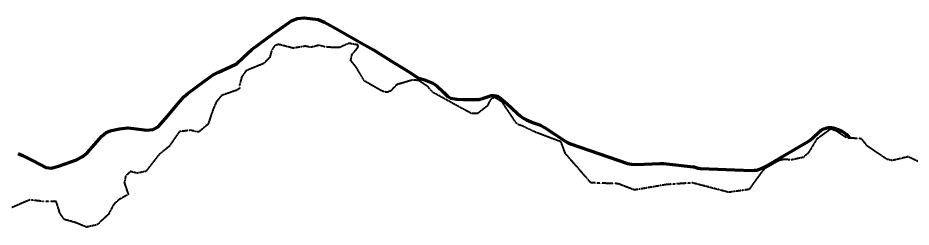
# Model space of a CAD drawing. Header units: feet. Extents: x -383819 to -15998, y -152022 to 104900.
# Drawn here: x -214198 to -160666, y -129849 to -117312 of the extents above; entities that cross this region are included whole.
import ezdxf

# ---------------------------------------------------------------- set-up
doc = ezdxf.new("R2010")
doc.units = ezdxf.units.FT
doc.linetypes.add('LONG_DASH_SHORT_DASH', pattern=[9.9, 6, -1.2, 1.5, -1.2])
doc.layers.add('11', color=7, linetype='LONG_DASH_SHORT_DASH', lineweight=40)
doc.layers.add('59', color=7, linetype='Continuous', lineweight=200)

msp = doc.modelspace()

# ---------------------------------------------------------------- linework, layer by layer
at = {"layer": '11'}
for points in [[(-183278.8, -124123.56), (-183904.98, -123814.56), (-184230.95, -123694.39), (-184333.89, -123608.56), (-185174.54, -122355.38), (-185620.6, -122080.72), (-185826.47, -122166.55), (-185963.72, -122372.55), (-186049.5, -122578.55), (-186649.97, -123042.06), (-187010.25, -123042.06), (-187524.93, -122767.39), (-189309.17, -121788.88), (-189635.14, -121428.38), (-190166.98, -121067.88), (-190544.41, -121033.54), (-191110.57, -121205.21), (-191488, -121308.21), (-191848.28, -121685.88), (-192054.16, -121771.71), (-192260.03, -121737.38), (-192431.59, -121668.71), (-193443.8, -121085.04), (-193924.18, -120261.04), (-194250.14, -119866.2), (-194164.36, -119488.53), (-193821.24, -119093.7), (-193804.08, -118939.2), (-194353.08, -118836.2), (-194902.08, -119076.53), (-195262.36, -119093.7), (-195845.67, -119042.2), (-196154.48, -118956.36), (-196634.85, -119076.53), (-196977.97, -119007.86), (-197698.53, -119128.03), (-198556.34, -118904.86), (-198796.52, -118956.36), (-198985.24, -119248.2), (-199105.34, -119677.37), (-199448.46, -120037.87), (-200529.3, -120484.21), (-200786.64, -120861.88), (-200906.73, -121308.21), (-200923.89, -121548.55), (-201095.45, -121651.55), (-201987.57, -121960.55), (-202313.54, -122355.38), (-202536.57, -122887.55), (-202793.91, -123677.23), (-203360.05, -124149.32), (-203874.73, -124046.32), (-204526.67, -124132.15), (-205127.13, -125007.66), (-205727.6, -125488.33), (-206516.78, -126501.17), (-207031.47, -126621.33), (-207443.21, -126518.33), (-207734.87, -126775.83), (-207820.65, -127187.84), (-207580.46, -127891.68), (-208163.77, -128217.84), (-208455.43, -128492.51), (-208781.4, -129093.35), (-209450.49, -129711.35), (-210085.26, -129848.69), (-210754.35, -129574.02), (-211423.44, -129385.19), (-211680.79, -129007.52), (-211899.52, -128303.68), (-212723.01, -128303.68), (-213495.04, -128217.84), (-214558.72, -128681.35)], [(-158929.96, -126526.91), (-160851.45, -125634.24), (-161790.74, -125857.4), (-162112.41, -125788.74), (-163283.33, -124999.07), (-163643.61, -124552.73), (-164535.73, -124501.23), (-165153.35, -124089.23), (-165479.32, -123969.06), (-166319.97, -124569.9), (-166834.65, -125411.07), (-167126.31, -125668.57), (-167846.87, -125823.07), (-168275.77, -125788.74), (-168584.58, -125857.4), (-169455.25, -126355.24), (-169695.43, -126647.07), (-170381.68, -127591.25), (-171595.47, -127762.91), (-172178.78, -127608.41), (-173782.87, -127196.41), (-175326.92, -127299.41), (-177248.41, -127625.58), (-178226.31, -127247.91), (-179856.15, -127196.41), (-181383.05, -125445.4), (-181648.96, -124741.57), (-183278.8, -124123.56)]]:
    msp.add_lwpolyline(points, dxfattribs=at)
at = {"layer": '59'}
for points in [[(-214186.81, -125440.88), (-213912.95, -125547.32), (-213289.83, -125877.6), (-212524.42, -126279.29), (-212190.91, -126315.68), (-211697.35, -126167.85), (-210679.68, -125811.98), (-210336.79, -125645.04), (-210017.44, -125387.34), (-209446.08, -124718.44), (-209170.5, -124391.98), (-208911.79, -124184.23), (-208589.23, -124051.4), (-208104.03, -123951.85), (-207611.04, -123890.6), (-207108.8, -123952.26), (-206478.08, -124042.95), (-206085.74, -124001.19), (-205783.13, -123844.07), (-205205.78, -123181.25), (-204723.5, -122606.43), (-204251.4, -122051.67), (-203986.47, -121815.76), (-202998.54, -121087.14), (-202489.53, -120729.98), (-202174.79, -120562.86), (-201469.03, -120247.25), (-201099.89, -120064.38), (-200683.04, -119656.27), (-200167.38, -119202.49), (-199714.83, -118869.13), (-198886.43, -118248.22), (-198284.52, -117827.21), (-197793.76, -117492.08), (-197447.06, -117357.4), (-197034.6, -117311.74), (-196208.86, -117403.69), (-195823.9, -117567.3), (-194960.51, -118050.17), (-193876.8, -118661.34), (-192887.34, -119235.65), (-191643.83, -120006.94), (-190734.63, -120556.57), (-190220.23, -120910.3), (-189828.98, -121033.67), (-189337.64, -121224.14), (-189081.32, -121380.87), (-188665.73, -121780.28), (-188424.08, -122027.53), (-188245.71, -122115.28), (-187884.22, -122178.04), (-187486.48, -122201.72)], [(-187486.48, -122201.72), (-186666, -122201.65), (-186578.54, -122199.19), (-186537.48, -122193.1), (-186501.07, -122185.57), (-186301.98, -122121.18), (-185875.64, -121976.29), (-185829.47, -121965.58), (-185775.47, -121961.77), (-185710.06, -121963.29), (-185666.46, -121966.27), (-185551.88, -121984.6), (-185495.61, -121999.82), (-185459.87, -122011.24), (-185423.36, -122031.02), (-185256.06, -122141.54), (-184899.9, -122441.65), (-184272.06, -123027.74), (-184105.05, -123174.77), (-183998.2, -123254.64), (-183879.56, -123333.78), (-183724.42, -123415.96), (-183577.92, -123484.98), (-183288.22, -123599.82), (-182930.14, -123728.77), (-182827.04, -123772.09), (-182640.42, -123883.88), (-182004.63, -124296.81), (-181336.64, -124731.89), (-181210.23, -124805.47), (-181081.13, -124858.8), (-177667.26, -126033.47), (-177540.08, -126061.05), (-177415.82, -126077.83), (-177120.14, -126087.96), (-175719.46, -126029.09), (-175513.08, -126044.01), (-173718.84, -126235.69), (-173671.46, -126244.44), (-173618.98, -126261.95), (-173517.68, -126294.13), (-173457.76, -126310.65), (-173387.79, -126325.87), (-173282.33, -126336.46), (-170202.86, -126459.96), (-170062.15, -126445.33), (-169914.62, -126428.58), (-169762.53, -126385.96), (-169646.93, -126343.35), (-169510.04, -126273.34), (-169397.49, -126209.42), (-166838.69, -124712.88), (-166714.03, -124630.35), (-166543.14, -124481.38), (-166189.29, -124155.25), (-166119.77, -124092.43), (-166049.8, -124046.77), (-165889.69, -123964.02), (-165748.65, -123912.84), (-165693.89, -123897.63), (-165614.17, -123887.56), (-165529.62, -123882.41), (-165438.37, -123888.49), (-165347.11, -123903.71), (-165278.26, -123923.88), (-165042.89, -124008.5), (-164820.84, -124104.61), (-164654.59, -124205.92), (-164559.24, -124275.06), (-164493.62, -124340.87), (-164344.69, -124512.26)]]:
    msp.add_lwpolyline(points, dxfattribs=at)

doc.saveas('drawing.dxf')
